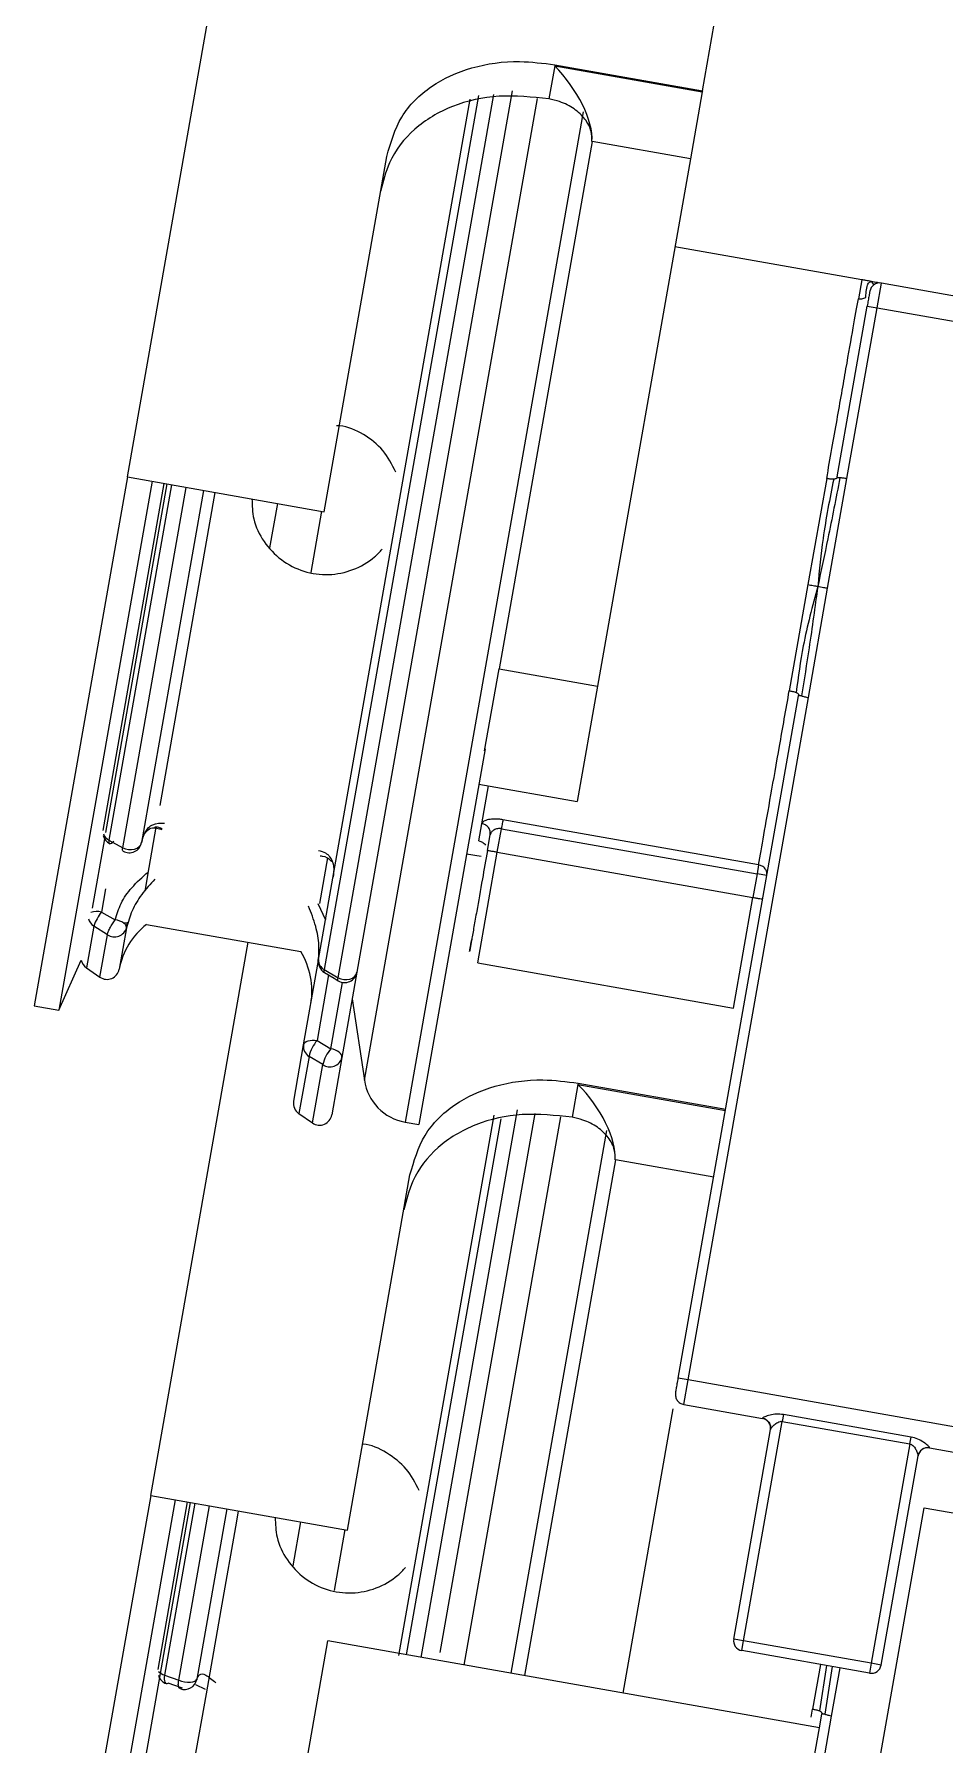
# Model space of a CAD drawing. Header units: millimetres. Extents: x 15 to 2378, y 5 to 1787.
# Drawn here: x 387.5 to 391.15, y 432.99 to 439.84 of the extents above; entities that cross this region are included whole.
import ezdxf

# ---------------------------------------------------------------- set-up
doc = ezdxf.new("R2010")
doc.units = ezdxf.units.MM

msp = doc.modelspace()

# ---------------------------------------------------------------- linework, layer by layer
at = {"color": 7, "linetype": 'Continuous', "lineweight": 25}
for p, q in [((387.8781, 438.0623), (388.3555, 440.7695)), ((390.1817, 439.609), (390.3251, 440.4222)), ((389.5899, 439.7081), (389.5667, 439.5765)), ((389.5908, 439.7132), (389.5899, 439.7081)), ((389.5899, 439.7081), (390.1808, 439.604)), ((389.5908, 439.7132), (390.1817, 439.609)), ((388.6442, 436.1296), (389.2518, 439.5759)), ((389.2841, 439.5902), (388.667, 436.0904)), ((388.7221, 436.0572), (389.3456, 439.5936)), ((389.4202, 439.6091), (388.7977, 436.079)), ((388.8275, 435.6465), (389.5207, 439.578)), ((390.1808, 439.604), (390.1336, 439.3363)), ((390.1817, 439.609), (390.1808, 439.604)), ((389.7038, 439.5239), (388.9906, 435.4789)), ((389.7397, 439.4058), (389.3674, 437.2944)), ((389.7397, 439.4058), (389.7392, 439.4059)), ((390.1336, 439.3363), (389.7397, 439.4058)), ((388.666, 437.9234), (388.9168, 439.3459)), ((390.1336, 439.3363), (389.7613, 437.2249)), ((390.82, 438.8524), (390.0716, 438.9844)), ((390.82, 438.8524), (390.8066, 438.7761)), ((390.8592, 438.8454), (390.8388, 438.8487)), ((390.8592, 438.8454), (390.8607, 438.843)), ((390.8592, 438.8454), (390.8798, 438.8422)), ((390.8815, 438.7401), (390.8988, 438.8385)), ((391.214, 438.783), (390.8988, 438.8385)), ((390.7215, 438.063), (390.8421, 438.747)), ((390.8421, 438.747), (390.8815, 438.7401)), ((390.7608, 438.056), (390.8815, 438.7401)), ((390.8815, 438.7401), (395.0373, 438.0073)), ((387.8781, 438.0623), (387.5046, 435.944)), ((387.8781, 438.0623), (388.666, 437.9234)), ((387.9766, 438.045), (387.6031, 435.9266)), ((387.7809, 436.6469), (388.0259, 438.0363)), ((387.7917, 436.6382), (388.0378, 438.0342)), ((388.0547, 438.0312), (387.8039, 436.6085)), ((387.8594, 436.5778), (388.1138, 438.0208)), ((388.1834, 438.0085), (387.9348, 436.5982)), ((388.2289, 438.0005), (388.0078, 436.7464)), ((390.6796, 438.0562), (390.6047, 437.6313)), ((390.6835, 437.6174), (390.7608, 438.056)), ((388.4789, 437.9564), (388.4475, 437.7783)), ((388.6561, 437.9252), (388.6128, 437.6793)), ((390.6047, 437.6313), (390.5298, 437.2063)), ((390.6062, 437.1787), (390.6835, 437.6174)), ((389.3093, 436.965), (389.3674, 437.2944)), ((389.3674, 437.2944), (389.7613, 437.2249)), ((389.7613, 437.2249), (389.6799, 436.7632)), ((390.085, 434.4532), (390.5668, 437.1857)), ((390.1244, 434.4463), (390.6062, 437.1787)), ((389.3108, 436.973), (389.0456, 435.4692)), ((389.286, 436.8327), (389.6799, 436.7632)), ((389.2986, 436.6739), (389.3254, 436.8257)), ((389.2864, 436.6046), (389.2986, 436.6739)), ((389.3203, 436.5662), (389.3315, 436.6298)), ((389.332, 436.6367), (389.3331, 436.635)), ((389.3597, 436.5593), (389.3763, 436.6536)), ((389.3763, 436.6536), (390.4005, 436.473)), ((390.4069, 436.5092), (389.3827, 436.6898)), ((387.7384, 436.3362), (387.7872, 436.6126)), ((387.8039, 436.6085), (387.8594, 436.5778)), ((389.2815, 436.1161), (389.3597, 436.5593)), ((389.3597, 436.5593), (390.3839, 436.3787)), ((388.649, 436.3538), (388.6814, 436.5377)), ((389.2948, 436.5422), (389.2366, 436.5525)), ((390.4069, 436.5092), (390.4005, 436.473)), ((390.4005, 436.473), (390.3839, 436.3787)), ((390.4399, 436.466), (390.4005, 436.473)), ((387.7905, 436.4136), (387.774, 436.3202)), ((388.6416, 436.3539), (388.6723, 436.2892)), ((390.3057, 435.9355), (390.3839, 436.3787)), ((387.774, 436.3202), (387.8295, 436.2893)), ((387.7431, 436.2639), (387.7136, 436.0967)), ((387.7979, 436.2291), (387.7431, 436.2639)), ((387.768, 436.0594), (387.7979, 436.2291)), ((387.8746, 436.2573), (387.8454, 436.0913)), ((387.8616, 436.277), (387.8783, 436.2787)), ((387.9545, 436.2708), (388.5723, 436.1619)), ((387.9714, 433.9842), (388.3619, 436.199)), ((387.6031, 435.9266), (387.6929, 436.1279)), ((387.7136, 436.0967), (387.768, 436.0594)), ((388.5839, 435.7878), (388.641, 436.1118)), ((388.641, 436.1118), (388.6421, 436.1182)), ((388.6421, 436.1182), (388.6434, 436.1217)), ((388.667, 436.0904), (388.7221, 436.0572)), ((388.7977, 436.079), (388.7375, 435.7373)), ((389.2815, 436.1161), (390.3057, 435.9355)), ((388.6841, 436.0681), (388.6379, 435.8059)), ((388.6929, 435.7727), (388.7398, 436.0385)), ((387.5046, 435.944), (387.6031, 435.9266)), ((388.779, 435.9731), (388.8275, 435.6465)), ((388.6379, 435.8059), (388.6929, 435.7727)), ((388.5442, 435.5626), (388.5839, 435.7878)), ((388.6056, 435.7422), (388.5651, 435.5127)), ((388.6607, 435.709), (388.6056, 435.7422)), ((388.7375, 435.7373), (388.697, 435.5079)), ((388.6195, 435.4754), (388.6607, 435.709)), ((389.6832, 435.63), (389.66, 435.4983)), ((389.6841, 435.6351), (389.6832, 435.63)), ((389.6832, 435.63), (390.2741, 435.5258)), ((389.6841, 435.6351), (390.275, 435.5309)), ((389.0545, 433.3352), (389.441, 435.5276)), ((388.5651, 435.5127), (388.6195, 435.4754)), ((388.9653, 433.3435), (389.3468, 435.5073)), ((388.9906, 435.4789), (389.0456, 435.4692)), ((389.3739, 435.4925), (388.9954, 433.3456)), ((389.5104, 435.5138), (389.1297, 433.355)), ((389.2269, 433.3048), (389.614, 435.4998)), ((389.7971, 435.4458), (389.4138, 433.2719)), ((389.833, 435.3276), (389.4688, 433.2622)), ((389.833, 435.3276), (389.8324, 435.3277)), ((390.2269, 435.2582), (389.833, 435.3276)), ((388.7592, 433.8453), (389.0101, 435.2678)), ((390.1244, 434.4463), (390.085, 434.4532)), ((390.107, 434.3478), (390.1244, 434.4463)), ((394.2802, 433.7135), (390.1244, 434.4463)), ((390.0634, 434.3311), (389.8627, 433.1927)), ((390.107, 434.3478), (390.4221, 434.2923)), ((390.5061, 434.3079), (390.5013, 434.2804)), ((391.0182, 434.2176), (390.5061, 434.3079)), ((390.307, 433.4088), (390.4548, 434.2473)), ((390.3464, 433.4019), (390.5013, 434.2804)), ((390.4223, 434.2933), (390.4221, 434.2923)), ((390.5013, 434.2804), (391.0134, 434.1901)), ((391.0134, 434.1901), (390.8585, 433.3116)), ((391.0134, 434.1901), (391.0182, 434.2176)), ((391.0918, 434.1742), (391.092, 434.1752)), ((391.0918, 434.1742), (394.2629, 433.615)), ((390.8979, 433.3046), (391.0457, 434.1431)), ((387.9714, 433.9842), (387.5979, 431.8658)), ((388.0699, 433.9668), (387.6964, 431.8485)), ((387.9253, 432.7887), (388.1311, 433.956)), ((387.9714, 433.9842), (388.7592, 433.8453)), ((388.0007, 433.2864), (388.1191, 433.9581)), ((388.148, 433.953), (388.0266, 433.2647)), ((388.0838, 433.2437), (388.2071, 433.9426)), ((388.2767, 433.9304), (388.1563, 433.2478)), ((390.8614, 432.7526), (391.0698, 433.9343)), ((391.0698, 433.9343), (394.2212, 433.3787)), ((388.5721, 433.8783), (388.541, 433.7017)), ((388.7494, 433.847), (388.7063, 433.6027)), ((390.3464, 433.4019), (390.307, 433.4088)), ((387.9351, 429.1712), (388.6809, 433.4011)), ((390.6505, 433.0538), (388.6809, 433.4011)), ((390.3394, 433.3625), (390.3464, 433.4019)), ((390.8515, 433.2722), (390.3394, 433.3625)), ((390.8585, 433.3116), (390.3464, 433.4019)), ((390.6546, 433.3069), (390.623, 433.1282)), ((390.6783, 433.3027), (390.6505, 433.1211)), ((390.7022, 433.2985), (390.6719, 433.1075)), ((390.6994, 433.1006), (390.7333, 433.293)), ((390.8585, 433.3116), (390.8515, 433.2722)), ((390.8979, 433.3046), (390.8585, 433.3116)), ((388.0266, 433.2647), (388.0838, 433.2437)), ((388.0993, 433.2123), (388.0418, 433.2316)), ((388.1907, 433.2065), (388.152, 433.2259)), ((390.4364, 431.609), (390.6994, 433.1006)), ((390.6173, 433.0956), (390.623, 433.1282)), ((390.6505, 433.0538), (390.66, 433.1075)), ((390.2533, 430.801), (390.6505, 433.0538))]:
    msp.add_line(p, q, dxfattribs=at)
at = {"color": 7, "linetype": 'Continuous', "lineweight": 25, "flags": 128}
for points in [[(387.9924, 436.6594), (387.9641, 436.4988), (387.9473, 436.4032)], [(387.8039, 436.6085), (387.8033, 436.6027), (387.8038, 436.5982), (387.8052, 436.5951), (387.8064, 436.5942)], [(387.8064, 436.5942), (387.8076, 436.5937), (387.8108, 436.594), (387.8147, 436.596), (387.8192, 436.5995), (387.8242, 436.6044)], [(387.8594, 436.5778), (387.8705, 436.573), (387.8826, 436.5704), (387.8948, 436.57), (387.9065, 436.5719), (387.9169, 436.576), (387.9254, 436.582), (387.9315, 436.5896), (387.9348, 436.5982)], [(387.8746, 436.2573), (387.8745, 436.2619), (387.8724, 436.2667), (387.8686, 436.2715), (387.8631, 436.276), (387.8561, 436.2803), (387.848, 436.284), (387.839, 436.287), (387.8295, 436.2893)], [(387.8783, 436.2787), (387.8753, 436.2709), (387.8726, 436.2663)], [(388.6676, 436.078), (388.6674, 436.0782), (388.6661, 436.0805), (388.6659, 436.0847), (388.667, 436.0904)], [(388.6676, 436.078), (388.7062, 436.0548), (388.7227, 436.0449)], [(388.7221, 436.0572), (388.7333, 436.0524), (388.7455, 436.0497), (388.7578, 436.0494), (388.7696, 436.0515), (388.78, 436.0558), (388.7885, 436.0621), (388.7946, 436.07), (388.7977, 436.079)], [(388.7227, 436.0449), (388.7225, 436.045), (388.7212, 436.0473), (388.721, 436.0515), (388.7221, 436.0572)], [(388.5839, 435.7878), (388.5858, 435.7929), (388.5895, 435.7974), (388.5948, 435.8012), (388.6017, 435.8042), (388.6097, 435.8062), (388.6187, 435.8072), (388.6282, 435.8071), (388.6379, 435.8059)], [(388.7375, 435.7373), (388.7374, 435.7427), (388.7355, 435.7482), (388.7318, 435.7536), (388.7264, 435.7587), (388.7195, 435.7634), (388.7114, 435.7673), (388.7024, 435.7705), (388.6929, 435.7727)], [(388.3222, 433.9223), (388.3148, 433.8808), (388.2523, 433.5262), (388.193, 433.1899), (388.1446, 432.9147)], [(388.0266, 433.2647), (388.0256, 433.2561), (388.0254, 433.2483), (388.0262, 433.2416), (388.0279, 433.2363), (388.0304, 433.2325), (388.0335, 433.2305)], [(388.0838, 433.2437), (388.0952, 433.2403), (388.1073, 433.2379), (388.1194, 433.2367), (388.1308, 433.2367), (388.1407, 433.2379), (388.1485, 433.2402), (388.1539, 433.2436), (388.1563, 433.2478)]]:
    msp.add_lwpolyline(points, dxfattribs=at)
at = {"color": 7, "linetype": 'Continuous', "lineweight": 25}
for centre, radius, start, end in [((390.8919, 438.7992), 0.04, 80, 170), ((387.8301, 436.6382), 0.05, 193.93592, 241.68196), ((387.8234, 436.6482), 0.0442, 200.29295, 243.75332), ((387.8856, 436.6074), 0.05, 240.29685, 348.97367), ((387.7682, 436.3044), 0.0476, 193.9492, 238.17883), ((387.7552, 436.2389), 0.0835, 76.92359, 106.7722), ((387.9305, 436.1977), 0.1987, 141.91491, 160.52812), ((387.8264, 436.27), 0.0498, 235.04357, 345.22259), ((388.1401, 436.035), 0.3, 128.19667, 169.19371), ((388.3173, 436.0037), 0.3, 350, 31.81031), ((387.7419, 436.1379), 0.05, 191.52513, 235.55605), ((387.7962, 436.1006), 0.05, 235.55605, 349.19371), ((388.6934, 436.1209), 0.05, 170, 238.94037), ((388.6831, 436.126), 0.0391, 174.84669, 245.72767), ((388.7485, 436.0877), 0.05, 238.94426, 350), ((388.755, 435.7066), 0.1535, 139.70993, 166.59997), ((388.6287, 435.7811), 0.0453, 171.5096, 239.38395), ((388.8102, 435.6733), 0.1537, 139.72549, 166.5707), ((388.6893, 435.7498), 0.0498, 234.92102, 345.47855), ((389.0253, 435.6758), 0.2, 188.43495, 260), ((388.5934, 435.5539), 0.05, 170, 235.55605), ((388.6478, 435.5166), 0.05, 235.55605, 350), ((390.4152, 434.2529), 0.04, 350, 80), ((391.0848, 434.1348), 0.04, 80, 170), ((391.0849, 434.136), 0.0398, 79.70618, 169.70313), ((390.3464, 433.4019), 0.04, 170, 260), ((388.04, 433.3133), 0.0505, 222.70272, 254.59306), ((390.8585, 433.3116), 0.04, 260, 350), ((388.0499, 433.2777), 0.05, 198.02445, 250.88895), ((388.0364, 433.2398), 0.00973, 252.73645, 303.40349), ((388.1071, 433.2568), 0.05, 248.86892, 348.13439)]:
    msp.add_arc(centre, radius, start, end, dxfattribs=at)
for centre in [(389.5649, 439.5664), (389.6582, 435.4882)]:
    msp.add_ellipse(centre, major_axis=(-0.1493, 0.2132), ratio=0.424875, start_param=3.6175, end_param=5.114154, dxfattribs=at)
for points, knots in [([(388.9168, 439.3459), (388.9329, 439.4008), (388.965, 439.5107), (389.0889, 439.6333), (389.2539, 439.7088), (389.4301, 439.7333), (389.5436, 439.7191), (389.5908, 439.7132)], [0, 0, 0, 0, 0.213195, 0.42654, 0.637185, 0.848951, 1, 1, 1, 1]), ([(389.5667, 439.5765), (389.4995, 439.5835), (389.3651, 439.5976), (389.1751, 439.5542), (389.0219, 439.4627), (388.9264, 439.3393), (388.9021, 439.2447), (388.892, 439.2054)], [0, 0, 0, 0, 0.213325, 0.426664, 0.639455, 0.850143, 1, 1, 1, 1]), ([(389.7392, 439.4059), (389.7389, 439.4194), (389.7382, 439.4503), (389.7142, 439.4966), (389.67, 439.5381), (389.6177, 439.565), (389.5813, 439.5732), (389.5667, 439.5765)], [0, 0, 0, 0, 0.175777, 0.400873, 0.625594, 0.850481, 1, 1, 1, 1]), ([(390.8592, 438.8454), (390.8515, 438.8465), (390.8384, 438.8485), (390.8255, 438.8513), (390.82, 438.8524)], [0, 0, 0, 0, 0.581411, 1, 1, 1, 1]), ([(390.8365, 438.7827), (390.8381, 438.8033), (390.8411, 438.84), (390.8537, 438.8437), (390.8592, 438.8454)], [0, 0, 0, 0, 0.560841, 1, 1, 1, 1]), ([(390.8592, 438.8454), (390.8669, 438.8443), (390.8771, 438.8429), (390.8872, 438.8409), (390.8897, 438.8404)], [0, 0, 0, 0, 0.755495, 1, 1, 1, 1]), ([(390.8607, 438.843), (390.8626, 438.8399), (390.8666, 438.8336), (390.8682, 438.8325), (390.8689, 438.8319)], [0, 0, 0, 0, 0.49846, 1, 1, 1, 1]), ([(390.8066, 438.7761), (390.8111, 438.7758), (390.8184, 438.7752), (390.8286, 438.7781), (390.8338, 438.7811), (390.8365, 438.7827)], [0, 0, 0, 0, 0.425387, 0.699441, 1, 1, 1, 1]), ([(390.8525, 438.8061), (390.8523, 438.8053), (390.8521, 438.8041), (390.8508, 438.7967), (390.8495, 438.789), (390.8478, 438.7796), (390.8454, 438.7659), (390.8434, 438.7544), (390.8421, 438.747)], [0, 0, 0, 0, 0.239444, 0.371223, 0.500001, 0.63178, 0.760556, 1, 1, 1, 1]), ([(388.9537, 438.0815), (388.9382, 438.1119), (388.9072, 438.1727), (388.8259, 438.2347), (388.7583, 438.2669), (388.7205, 438.2669), (388.7164, 438.2669)], [0, 0, 0, 0, 0.320829, 0.641679, 0.961221, 1, 1, 1, 1]), ([(390.7215, 438.063), (390.7214, 438.0628), (390.7214, 438.0625), (390.7213, 438.0619), (390.721, 438.0607), (390.7203, 438.0584), (390.7186, 438.0562), (390.7145, 438.0542), (390.7101, 438.0537), (390.7079, 438.0535)], [0, 0, 0, 0, 0.014687, 0.029933, 0.063904, 0.151136, 0.3956, 0.692165, 1, 1, 1, 1]), ([(390.7326, 438.0589), (390.7298, 438.0591), (390.7249, 438.0594), (390.7219, 438.0599), (390.7212, 438.0606), (390.7212, 438.0617), (390.7214, 438.0624), (390.7214, 438.0628), (390.7215, 438.063)], [0, 0, 0, 0, 0.408112, 0.70706, 0.899192, 0.958486, 0.980806, 1, 1, 1, 1]), ([(390.7326, 438.0589), (390.7298, 438.0591), (390.7249, 438.0594), (390.7219, 438.0599), (390.7212, 438.0606), (390.7212, 438.0617), (390.7214, 438.0624), (390.7214, 438.0628), (390.7215, 438.063)], [0, 0, 0, 0, 0.408112, 0.70706, 0.899192, 0.958486, 0.980806, 1, 1, 1, 1]), ([(390.7326, 438.0589), (390.7168, 437.9776), (390.6885, 437.8325), (390.6575, 437.688), (390.6439, 437.6244)], [0, 0, 0, 0, 0.560005, 1, 1, 1, 1]), ([(390.7079, 438.0535), (390.6921, 437.975), (390.664, 437.8351), (390.65, 437.6887), (390.6439, 437.6244)], [0, 0, 0, 0, 0.560841, 1, 1, 1, 1]), ([(390.7079, 438.0535), (390.7055, 438.0534), (390.7008, 438.0533), (390.6913, 438.0542), (390.684, 438.0555), (390.6796, 438.0562)], [0, 0, 0, 0, 0.300559, 0.574613, 1, 1, 1, 1]), ([(388.3771, 437.9743), (388.3779, 437.9476), (388.3797, 437.8872), (388.4217, 437.8007), (388.4914, 437.7266), (388.583, 437.6799), (388.6843, 437.6661), (388.7837, 437.6864), (388.8556, 437.7278), (388.889, 437.7623), (388.8992, 437.7729)], [0, 0, 0, 0, 0.109938, 0.247517, 0.386767, 0.526218, 0.664021, 0.800914, 0.939037, 1, 1, 1, 1]), ([(390.6439, 437.6244), (390.6225, 437.545), (390.5843, 437.4029), (390.5656, 437.2617), (390.5573, 437.1993)], [0, 0, 0, 0, 0.558266, 1, 1, 1, 1]), ([(390.6439, 437.6244), (390.6327, 437.5422), (390.6127, 437.3958), (390.589, 437.2498), (390.5787, 437.1857)], [0, 0, 0, 0, 0.560953, 1, 1, 1, 1]), ([(390.6047, 437.6313), (390.6118, 437.63), (390.6249, 437.6277), (390.6379, 437.6254), (390.6439, 437.6244)], [0, 0, 0, 0, 0.545499, 1, 1, 1, 1]), ([(390.6439, 437.6244), (390.6515, 437.623), (390.6647, 437.6207), (390.678, 437.6184), (390.6835, 437.6174)], [0, 0, 0, 0, 0.580852, 1, 1, 1, 1]), ([(390.5298, 437.2063), (390.5342, 437.2055), (390.5414, 437.2042), (390.5507, 437.2018), (390.555, 437.2001), (390.5573, 437.1993)], [0, 0, 0, 0, 0.425387, 0.699441, 1, 1, 1, 1]), ([(390.5573, 437.1993), (390.5593, 437.1983), (390.5632, 437.1963), (390.5664, 437.1931), (390.5673, 437.1903), (390.5671, 437.188), (390.567, 437.1868), (390.5668, 437.1861), (390.5668, 437.1858), (390.5668, 437.1857)], [0, 0, 0, 0, 0.307835, 0.6044, 0.848864, 0.936096, 0.970067, 0.985313, 1, 1, 1, 1]), ([(390.5668, 437.1857), (390.5668, 437.1859), (390.5669, 437.1862), (390.567, 437.1869), (390.5673, 437.188), (390.5682, 437.1884), (390.5713, 437.1878), (390.5759, 437.1865), (390.5787, 437.1857)], [0, 0, 0, 0, 0.0191944, 0.0415137, 0.1008078, 0.2929399, 0.5918875, 1, 1, 1, 1]), ([(389.3827, 436.6898), (389.3774, 436.6906), (389.3668, 436.6922), (389.3463, 436.693), (389.3235, 436.6909), (389.304, 436.684), (389.3004, 436.6772), (389.2986, 436.6739)], [0, 0, 0, 0, 0.126061, 0.251319, 0.500664, 0.750255, 1, 1, 1, 1]), ([(387.9348, 436.5982), (387.939, 436.613), (387.9485, 436.6465), (387.9812, 436.6765), (388.0104, 436.6761), (388.0265, 436.6759)], [0, 0, 0, 0, 0.264228, 0.596719, 1, 1, 1, 1]), ([(387.9367, 436.6003), (387.938, 436.6075), (387.9422, 436.6298), (387.9578, 436.6474), (387.9771, 436.6616), (388.0026, 436.6546), (388.0162, 436.6509)], [0, 0, 0, 0, 0.111775, 0.344311, 0.651685, 1, 1, 1, 1]), ([(388.0169, 436.6526), (388.0085, 436.6567), (387.9984, 436.6616), (387.9887, 436.6595), (387.9872, 436.6591)], [0, 0, 0, 0, 0.841054, 1, 1, 1, 1]), ([(389.3315, 436.6298), (389.3318, 436.6345), (389.3322, 436.6419), (389.3288, 436.6514), (389.3248, 436.6582), (389.3193, 436.6641), (389.311, 436.6704), (389.3035, 436.6725), (389.2986, 436.6739)], [0, 0, 0, 0, 0.239457, 0.368361, 0.5, 0.631639, 0.760543, 1, 1, 1, 1]), ([(389.3763, 436.6536), (389.3736, 436.6539), (389.3681, 436.6546), (389.3602, 436.6538), (389.3527, 436.6518), (389.3438, 436.6476), (389.335, 436.6403), (389.3327, 436.6333), (389.3315, 436.6298)], [0, 0, 0, 0, 0.112884, 0.231447, 0.346981, 0.47717, 0.736011, 1, 1, 1, 1]), ([(389.3827, 436.6898), (389.3823, 436.688), (389.3817, 436.6844), (389.3801, 436.6755), (389.3783, 436.665), (389.3769, 436.6573), (389.3763, 436.6536)], [0, 0, 0, 0, 0.24462, 0.5, 0.75538, 1, 1, 1, 1]), ([(387.861, 436.5642), (387.8607, 436.5643), (387.8595, 436.5647), (387.8586, 436.5672), (387.8583, 436.5715), (387.859, 436.5757), (387.8594, 436.5778)], [0, 0, 0, 0, 0.1055821, 0.4037214, 0.7018607, 1, 1, 1, 1]), ([(388.643, 436.5664), (388.653, 436.5641), (388.6706, 436.5601), (388.6926, 436.539), (388.7071, 436.5082), (388.7038, 436.4743), (388.7023, 436.4595)], [0, 0, 0, 0, 0.248016, 0.4387119, 0.7547388, 1, 1, 1, 1]), ([(389.3203, 436.5662), (389.3135, 436.5281), (389.2983, 436.4416), (389.2798, 436.3368), (389.2659, 436.2581), (389.2567, 436.2058), (389.2505, 436.1707), (389.2484, 436.1585), (389.2503, 436.1698), (389.2551, 436.1967), (389.2574, 436.21)], [0, 0, 0, 0, 0.137667, 0.311804, 0.41371, 0.524242, 0.641379, 0.762121, 0.882863, 1, 1, 1, 1]), ([(389.2864, 436.6046), (389.2913, 436.6032), (389.2988, 436.601), (389.3072, 436.5945), (389.3106, 436.5902), (389.3123, 436.588)], [0, 0, 0, 0, 0.478898, 0.736746, 1, 1, 1, 1]), ([(388.6956, 436.523), (388.6848, 436.5323), (388.6717, 436.5437), (388.6539, 436.5432), (388.6507, 436.5432)], [0, 0, 0, 0, 0.819004, 1, 1, 1, 1]), ([(390.4399, 436.466), (390.4401, 436.4709), (390.4406, 436.4805), (390.4347, 436.4921), (390.4276, 436.4996), (390.4192, 436.5057), (390.4118, 436.5078), (390.4069, 436.5092)], [0, 0, 0, 0, 0.249671, 0.499341, 0.631424, 0.758249, 1, 1, 1, 1]), ([(387.8295, 436.2893), (387.8361, 436.3113), (387.8494, 436.3559), (387.8973, 436.424), (387.9382, 436.4601), (387.9608, 436.4799)], [0, 0, 0, 0, 0.306661, 0.618457, 1, 1, 1, 1]), ([(387.9874, 436.4517), (387.9696, 436.4321), (387.9353, 436.3947), (387.8936, 436.3251), (387.8809, 436.2798), (387.8746, 436.2573)], [0, 0, 0, 0, 0.355687, 0.68007, 1, 1, 1, 1]), ([(388.6421, 436.1182), (388.6443, 436.141), (388.6485, 436.1871), (388.6337, 436.2684), (388.6141, 436.3171), (388.6035, 436.3434)], [0, 0, 0, 0, 0.311701, 0.627417, 1, 1, 1, 1]), ([(389.0101, 435.2678), (389.0261, 435.3227), (389.0583, 435.4326), (389.1821, 435.5552), (389.3472, 435.6307), (389.5233, 435.6551), (389.6368, 435.641), (389.6841, 435.6351)], [0, 0, 0, 0, 0.2131954, 0.4265397, 0.6371852, 0.8489512, 1, 1, 1, 1]), ([(389.66, 435.4983), (389.5928, 435.5054), (389.4583, 435.5195), (389.2683, 435.4761), (389.1152, 435.3846), (389.0197, 435.2612), (388.9954, 435.1666), (388.9853, 435.1273)], [0, 0, 0, 0, 0.213325, 0.426664, 0.639455, 0.850143, 1, 1, 1, 1]), ([(389.8324, 435.3277), (389.8321, 435.3413), (389.8315, 435.3722), (389.8074, 435.4185), (389.7633, 435.4599), (389.7109, 435.4868), (389.6745, 435.4951), (389.66, 435.4983)], [0, 0, 0, 0, 0.175777, 0.400873, 0.625594, 0.850481, 1, 1, 1, 1]), ([(390.0745, 434.3942), (390.0747, 434.395), (390.0749, 434.3962), (390.0762, 434.4035), (390.0775, 434.4111), (390.0792, 434.4205), (390.0816, 434.4343), (390.0836, 434.4458), (390.085, 434.4532)], [0, 0, 0, 0, 0.239444, 0.36822, 0.499999, 0.628777, 0.760556, 1, 1, 1, 1]), ([(390.5061, 434.3079), (390.4967, 434.3088), (390.478, 434.3106), (390.4518, 434.3057), (390.4337, 434.3), (390.4241, 434.2956), (390.4229, 434.294), (390.4223, 434.2933)], [0, 0, 0, 0, 0.25027, 0.500081, 0.749139, 0.879484, 1, 1, 1, 1]), ([(390.4223, 434.2933), (390.4272, 434.2919), (390.4346, 434.2897), (390.443, 434.2832), (390.4484, 434.2771), (390.4524, 434.27), (390.4557, 434.26), (390.4552, 434.2523), (390.4548, 434.2473)], [0, 0, 0, 0, 0.239457, 0.368361, 0.5, 0.631639, 0.760543, 1, 1, 1, 1]), ([(390.4548, 434.2473), (390.4552, 434.2483), (390.4559, 434.2504), (390.4606, 434.2568), (390.4693, 434.2661), (390.4807, 434.2755), (390.4908, 434.2798), (390.4971, 434.2808), (390.4999, 434.2805), (390.5013, 434.2804)], [0, 0, 0, 0, 0.11626, 0.24988, 0.499381, 0.748789, 0.887635, 0.946336, 1, 1, 1, 1]), ([(389.0469, 434.0033), (389.0314, 434.0338), (389.0005, 434.0947), (388.9191, 434.1561), (388.8552, 434.1881), (388.8213, 434.1886), (388.821, 434.1886)], [0, 0, 0, 0, 0.3328342, 0.6656899, 0.9971891, 1, 1, 1, 1]), ([(391.0134, 434.1901), (391.0147, 434.1897), (391.0174, 434.189), (391.023, 434.186), (391.031, 434.1785), (391.0385, 434.1658), (391.0435, 434.154), (391.0457, 434.1464), (391.0457, 434.1442), (391.0457, 434.1431)], [0, 0, 0, 0, 0.053598, 0.112202, 0.250741, 0.500446, 0.749715, 0.883589, 1, 1, 1, 1]), ([(391.092, 434.1752), (391.0917, 434.1761), (391.0911, 434.1779), (391.0835, 434.1854), (391.0685, 434.1969), (391.0456, 434.2105), (391.0273, 434.2153), (391.0182, 434.2176)], [0, 0, 0, 0, 0.120362, 0.250475, 0.500074, 0.75003, 1, 1, 1, 1]), ([(388.4704, 433.8962), (388.4712, 433.8694), (388.473, 433.8091), (388.515, 433.7226), (388.5847, 433.6484), (388.6763, 433.6018), (388.7776, 433.588), (388.8769, 433.6082), (388.9488, 433.6496), (388.9823, 433.6842), (388.9925, 433.6948)], [0, 0, 0, 0, 0.109938, 0.247517, 0.386767, 0.526218, 0.664021, 0.800914, 0.939037, 1, 1, 1, 1]), ([(388.1563, 433.2478), (388.1592, 433.255), (388.1658, 433.2713), (388.1926, 433.2684), (388.2179, 433.2459), (388.2318, 433.2336)], [0, 0, 0, 0, 0.264228, 0.596719, 1, 1, 1, 1]), ([(388.0892, 433.2103), (388.0885, 433.2106), (388.0865, 433.2113), (388.0843, 433.2146), (388.0826, 433.2198), (388.0819, 433.2266), (388.0822, 433.2346), (388.0833, 433.2407), (388.0838, 433.2437)], [0, 0, 0, 0, 0.110731, 0.288584, 0.466438, 0.644292, 0.822146, 1, 1, 1, 1]), ([(388.1561, 433.2457), (388.1561, 433.2462), (388.1562, 433.2473), (388.1559, 433.2465), (388.1557, 433.2461)], [0, 0, 0, 0, 0.43748, 1, 1, 1, 1]), ([(390.623, 433.1282), (390.6274, 433.1274), (390.6347, 433.1261), (390.6439, 433.1237), (390.6483, 433.122), (390.6505, 433.1211)], [0, 0, 0, 0, 0.425387, 0.699441, 1, 1, 1, 1]), ([(390.6505, 433.1211), (390.6525, 433.1201), (390.6564, 433.1182), (390.6597, 433.1149), (390.6605, 433.1122), (390.6604, 433.1099), (390.6602, 433.1086), (390.6601, 433.108), (390.66, 433.1077), (390.66, 433.1075)], [0, 0, 0, 0, 0.307835, 0.6044, 0.848864, 0.936096, 0.970067, 0.985313, 1, 1, 1, 1]), ([(390.66, 433.1075), (390.66, 433.1077), (390.6601, 433.1081), (390.6602, 433.1088), (390.6605, 433.1098), (390.6615, 433.1102), (390.6645, 433.1097), (390.6692, 433.1083), (390.6719, 433.1075)], [0, 0, 0, 0, 0.019194, 0.041514, 0.100808, 0.29294, 0.591888, 1, 1, 1, 1])]:
    msp.add_open_spline(points, degree=3, knots=knots, dxfattribs=at)
for points in [[(390.6796, 438.0562), (390.6938, 438.1364), (390.7221, 438.2968), (390.758, 438.5006), (390.7878, 438.6695), (390.8003, 438.7406), (390.8066, 438.7761)], [(390.7608, 438.056), (390.7582, 438.0563), (390.753, 438.0569), (390.7455, 438.0577), (390.7385, 438.0584), (390.7346, 438.0588), (390.7326, 438.0589)], [(390.4069, 436.5092), (390.4134, 436.5461), (390.4264, 436.62), (390.4554, 436.7847), (390.4898, 436.9795), (390.5164, 437.1307), (390.5298, 437.2063)], [(390.5787, 437.1857), (390.5805, 437.1851), (390.5843, 437.1841), (390.5912, 437.1824), (390.5985, 437.1806), (390.6036, 437.1794), (390.6062, 437.1787)], [(389.3597, 436.5593), (389.3545, 436.5602), (389.3442, 436.562), (389.3311, 436.5643), (389.322, 436.5659), (389.3209, 436.5661), (389.3203, 436.5662)], [(390.3839, 436.3787), (390.389, 436.3778), (390.3993, 436.376), (390.4124, 436.3737), (390.4215, 436.3721), (390.4227, 436.3719), (390.4232, 436.3718)], [(387.7979, 436.2291), (387.7982, 436.2307), (387.7987, 436.2338), (387.8009, 436.2402), (387.8041, 436.2476), (387.8082, 436.2558), (387.813, 436.2644), (387.8183, 436.2731), (387.8239, 436.2816), (387.8276, 436.2867), (387.8295, 436.2893)], [(390.0745, 434.3942), (390.0742, 434.3889), (390.0736, 434.3784), (390.0804, 434.3637), (390.0918, 434.3523), (390.1019, 434.3493), (390.107, 434.3478)], [(390.6719, 433.1075), (390.6738, 433.107), (390.6776, 433.106), (390.6844, 433.1043), (390.6918, 433.1024), (390.6969, 433.1012), (390.6994, 433.1006)]]:
    msp.add_open_spline(points, degree=3, dxfattribs=at)

doc.saveas('drawing.dxf')
